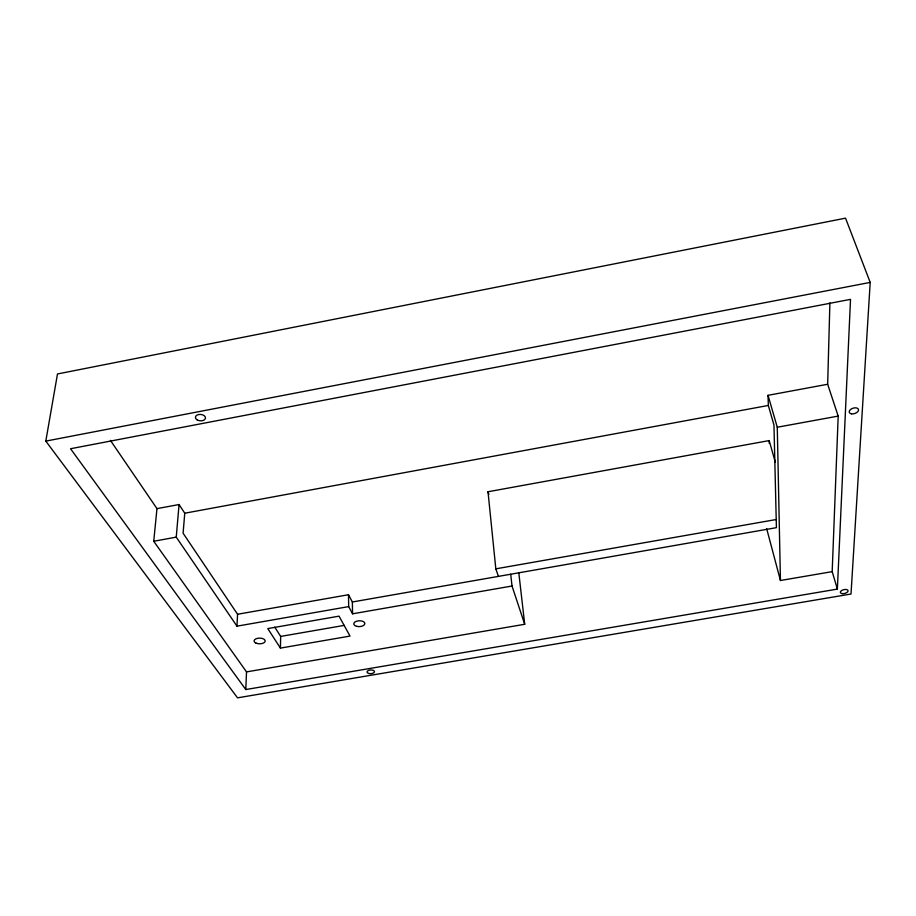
<?xml version="1.0" encoding="UTF-8"?>
<svg xmlns="http://www.w3.org/2000/svg" width="916" height="916" viewBox="0 0 916 916"><rect width="100%" height="100%" fill="white"/><g stroke="black" fill="none" stroke-linecap="round" stroke-linejoin="round"><path stroke-width="1.37" d="M280.411 648.104L267.781 628.582L339.035 616.159L350.026 636.082L280.411 648.104L280.674 636.425L274.777 627.162M837.373 589.091L850.517 299.36L70.543 448.737L245.786 689.542L837.373 589.091L832.186 571.641L838.186 416.093L827.663 384.262L829.896 302.887M245.786 689.542L246.519 671.897L153.728 541.264L156.98 508.632L110.412 440.367M246.519 671.897L524.708 624.277L512.01 586.022L352.568 613.812L348.675 606.61L236.981 626.166L237.553 614.258L183.097 533.215L184.757 513.212L179.067 504.533L156.98 508.632M870.2 282.403L851.01 594.015L237.53 697.843L45.8 441.111L57.49 373.968L845.537 218.157L870.2 282.403L45.8 441.111M236.981 626.166L176.238 537.142L179.067 504.533M237.553 614.258L348.504 594.736L352.362 601.984L776.413 527.662L773.963 425.035L768.329 405.456L768.032 395.323L827.663 384.262M184.757 513.212L768.329 405.456M153.728 541.264L176.238 537.142M832.186 571.641L780.443 580.504L777.272 427.234L838.186 416.093M498.418 576.382L495.819 568.836L488.01 491.755L769.188 440.585L775.348 462.408M495.819 568.836L776.218 519.521M280.674 636.425L344.313 625.376M488.01 491.755L488.869 494.411M768.032 395.323L777.272 427.234M766.681 528.681L780.443 580.504M518.777 572.569L524.708 624.277M510.716 574.229L512.01 586.022M769.188 440.585L769.268 443.447M352.362 601.984L352.568 613.812M348.504 594.736L348.675 606.61M197.261 419.952A5.049 3.206 4.9 0 0 205.424 418.394A5.049 3.206 4.9 0 0 198.669 414.524A5.049 3.206 4.9 0 0 197.261 419.952M842.182 593.625A3.95 1.946 -13.8 0 0 848.079 590.912A3.95 1.946 -13.8 0 0 842.388 590.144A3.95 1.946 -13.8 0 0 842.182 593.625M851.399 413.837A4.832 2.817 -17.8 0 0 858.555 410.025A4.832 2.817 -17.8 0 0 851.697 408.742A4.832 2.817 -17.8 0 0 851.399 413.837M368.896 673.489A3.721 1.855 -2.7 0 0 374.472 671.691A3.721 1.855 -2.7 0 0 368.896 670.283A3.721 1.855 -2.7 0 0 368.896 673.489M356.553 626.315A5.565 2.931 -2.2 0 0 364.866 623.533A5.565 2.931 -2.2 0 0 356.507 621.243A5.565 2.931 -2.2 0 0 356.553 626.315M255.965 643.101A5.576 2.851 0.1 0 0 265.113 641.532A5.576 2.851 0.1 0 0 257.854 638.257A5.576 2.851 0.1 0 0 255.965 643.101"/></g></svg>
